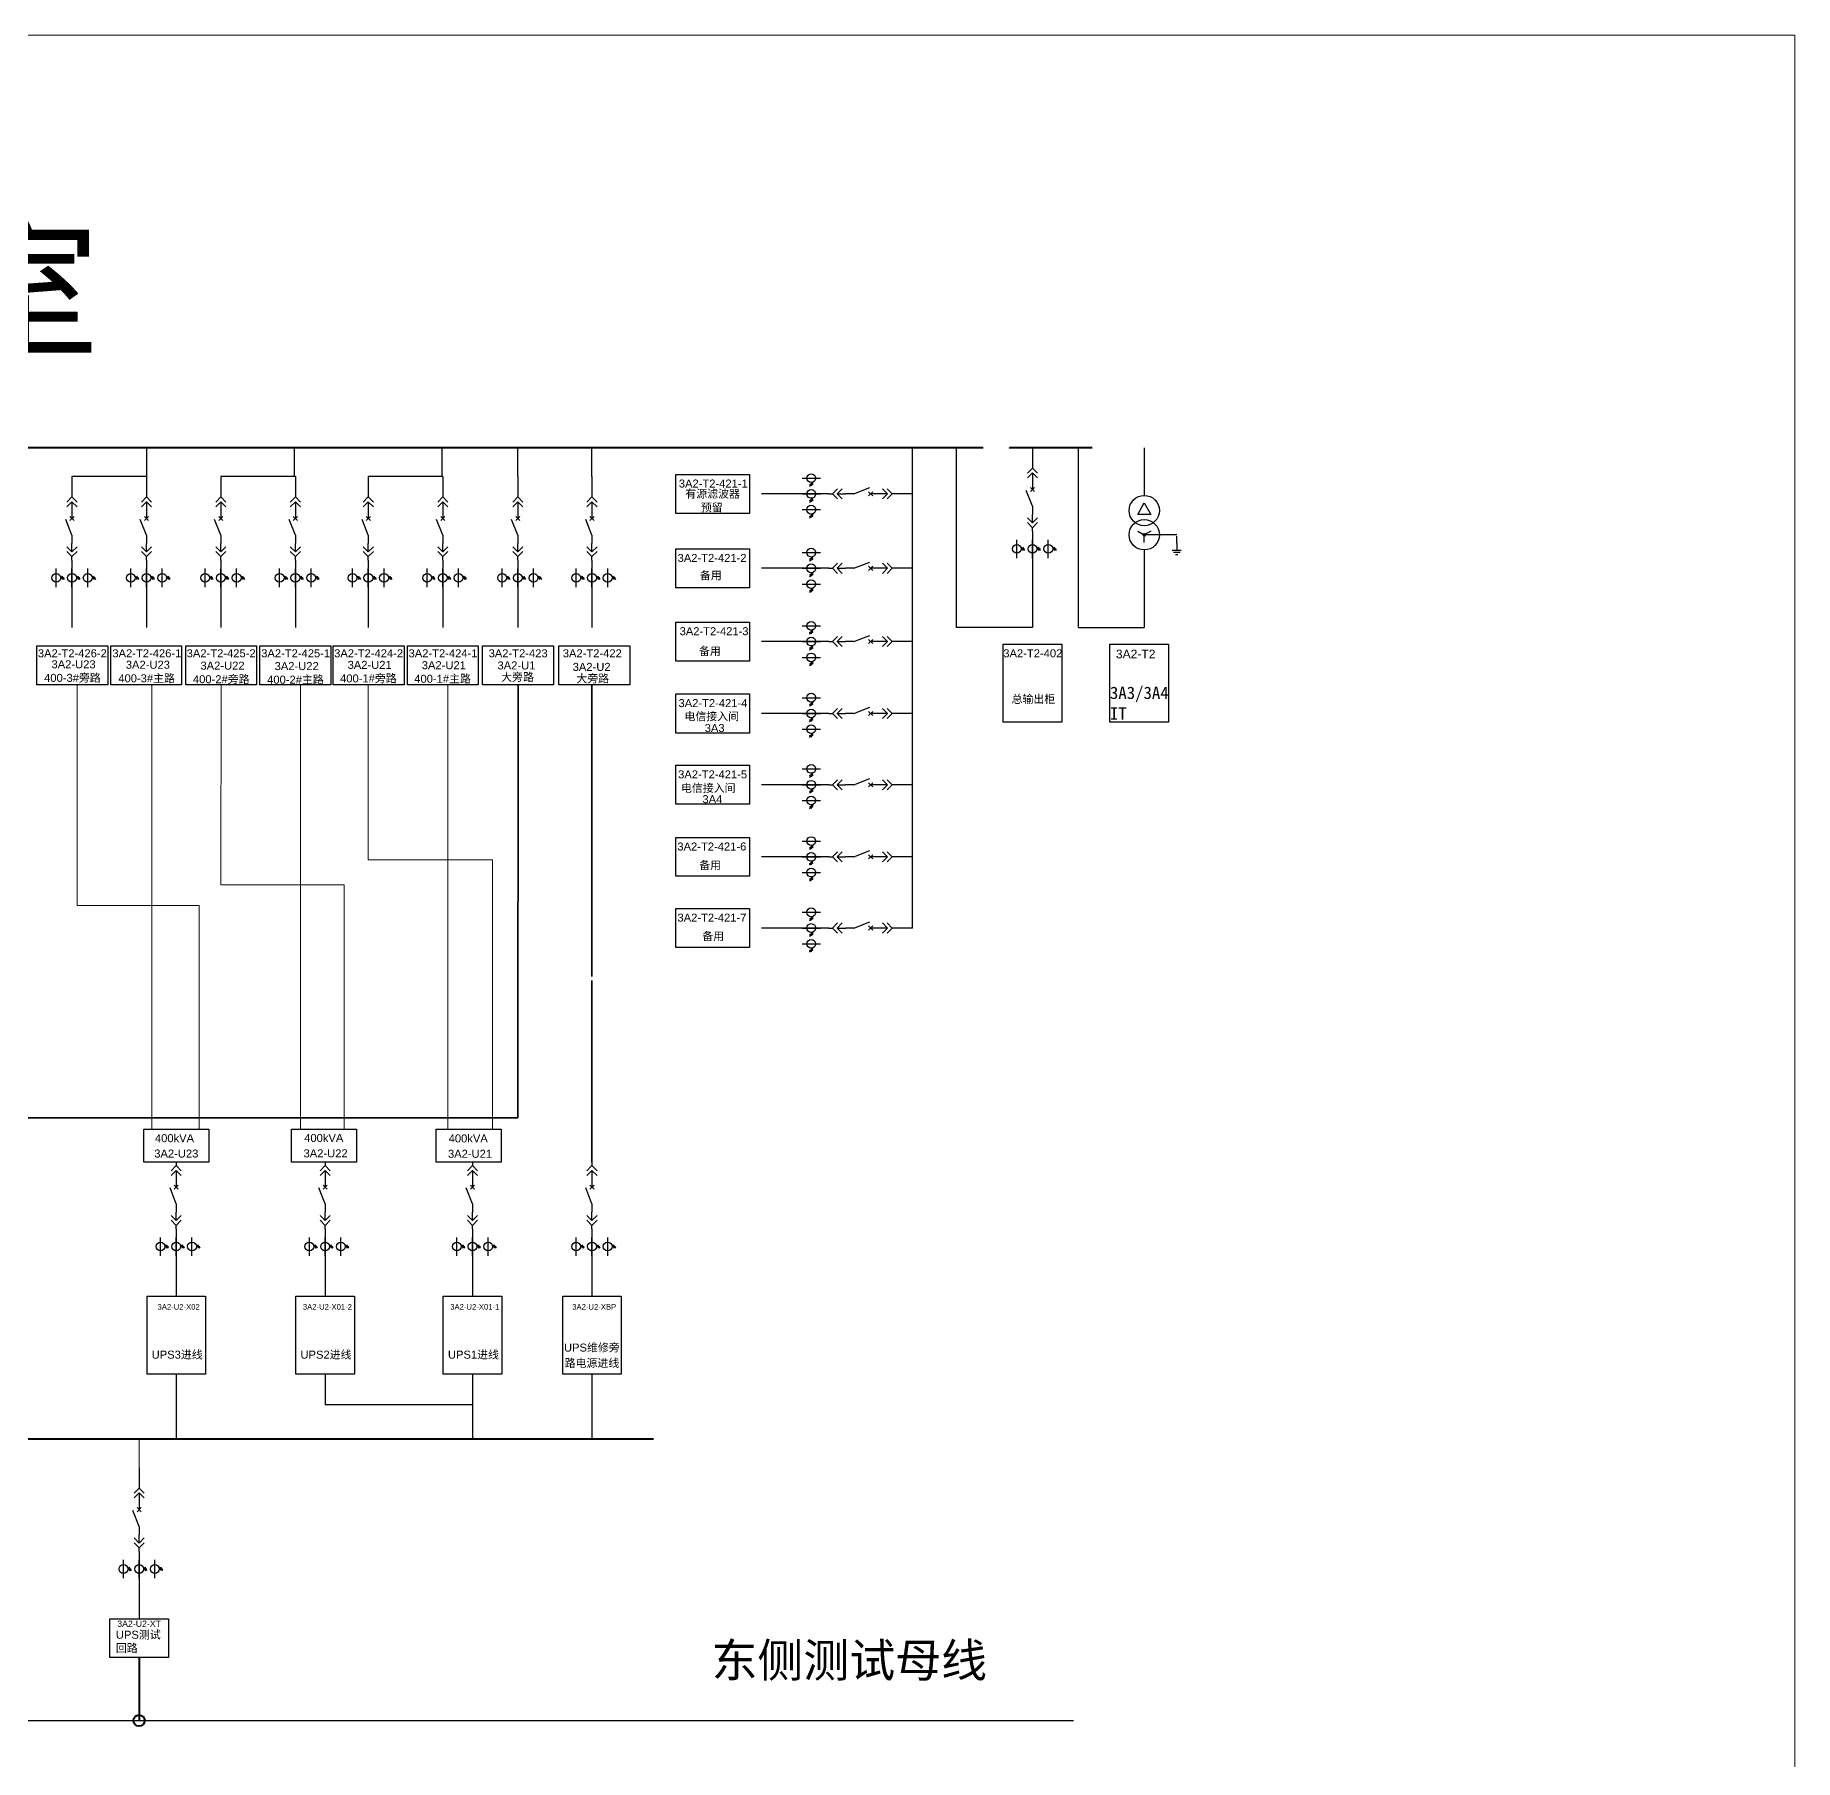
# Model space of a CAD drawing. Header units: millimetres. Extents: x 16 to 366, y 13 to 312.
# Drawn here: x 208.9 to 365.7, y 158.6 to 312.3 of the extents above; entities that cross this region are included whole.
import ezdxf
from ezdxf.enums import TextEntityAlignment as Align

# ---------------------------------------------------------------- set-up
doc = ezdxf.new("R2010")
doc.units = ezdxf.units.MM
doc.linetypes.add('CENTER', pattern=[2, 1.25, -0.25, 0.25, -0.25])
doc.linetypes.add('CONTINOUS', pattern=[0])
doc.styles.get("Standard").update_dxf_attribs({"font": 'arial.ttf'})

# ---------------------------------------------------------------- blocks, each defined once
blk = doc.blocks.new('DYDQAA05')
at = {"color": 0}
blk.add_lwpolyline([(0, 0), (0, -7)], dxfattribs=at)
blk = doc.blocks.new('DYDQAA03')
at = {"color": 0}
for points in [[(0, 0), (0, -1.5)], [(-2.12, -3.62), (0, -1.5)], [(-2.12, -5.62), (0, -3.5)], [(2.12, -3.62), (0, -1.5)], [(2.12, -5.62), (0, -3.5)], [(0, -3.5), (0, -7)]]:
    blk.add_lwpolyline(points, dxfattribs=at)
blk = doc.blocks.new('DYDQAA09')
at = {"color": 0}
blk.add_lwpolyline([(0, 0), (0, -3.5)], dxfattribs=at)
blk.add_lwpolyline([(0, 0), (0, -3.5)], dxfattribs=at)
blk.add_lwpolyline([(0, 0), (0, -3.5)], dxfattribs=at)
blk.add_lwpolyline([(0, 0), (0, -3.5)], dxfattribs=at)
blk.add_lwpolyline([(0, 0), (0, -3.5)], dxfattribs=at)
blk.add_lwpolyline([(0, 0), (0, -3.5)], dxfattribs=at)
blk.add_lwpolyline([(0, 0), (0, -3.5)], dxfattribs=at)
blk.add_lwpolyline([(0, 0), (0, -3.5)], dxfattribs=at)
blk.add_lwpolyline([(0, 0), (0, -3.5)], dxfattribs=at)
blk = doc.blocks.new('DYDQ0201')
at = {"color": 0}
for points in [[(0.86, -0.86), (-0.86, 0.86)], [(-0.86, -0.86), (0.86, 0.86)], [(0, -7), (-2.61, -0.37)]]:
    blk.add_lwpolyline(points, dxfattribs=at)
blk = doc.blocks.new('DYDQAA04')
at = {"color": 0}
for points in [[(0, -3.5), (0, 0)], [(-2.12, -1.38), (0, -3.5)], [(-2.12, -3.38), (0, -5.5)], [(2.12, -1.38), (0, -3.5)], [(2.12, -3.38), (0, -5.5)], [(0, -7), (0, -5.5)]]:
    blk.add_lwpolyline(points, dxfattribs=at)
blk = doc.blocks.new('A$C03DD39B5')
for p, q in [((417, 475), (283, 392)), ((417, 422), (283, 339)), ((350, 333), (350, 467))]:
    blk.add_line(p, q)
blk.add_lwpolyline([(700, 167), (0, 167)])
blk.add_circle((350, 167), 167)

msp = doc.modelspace()

# ---------------------------------------------------------------- linework, layer by layer
for p, q in [((218.86, 272.97, -2201.22), (218.86, 275.55, -817.94)), ((232.02, 272.97, -2201.22), (232.02, 275.55, -817.94)), ((245.17, 272.97, -2201.22), (245.17, 275.55, -817.94)), ((251.91, 272.97, -2201.22), (251.91, 275.55, -817.94)), ((258.52, 272.97, -2201.22), (258.52, 275.55, -817.94)), ((287.08, 232.74, -1383.38), (287.08, 275.55, 156.37)), ((291.01, 259.52, 156.37), (291.01, 275.55, 156.37)), ((301.87, 259.52, -1629.02), (301.87, 275.55, 156.37)), ((218.83, 272.97, -2201.22), (212.19, 272.97, -2201.22)), ((232.09, 272.97, -2201.22), (225.45, 272.97, -2201.22)), ((245.23, 272.97, -2201.22), (238.59, 272.97, -2201.22)), ((277.2, 271.44, 817.84), (273.63, 271.44, 817.84)), ((278.84, 271.44, 817.84), (277.2, 271.44, 817.84)), ((297.77, 267.31, 156.37), (297.77, 265.67, 156.37)), ((297.77, 265.67, 156.37), (297.77, 259.52, 156.37)), ((212.19, 264.73), (212.19, 263.09)), ((218.83, 264.73), (218.83, 263.09)), ((225.45, 264.73), (225.45, 263.09)), ((232.09, 264.73), (232.09, 263.09)), ((238.59, 264.73), (238.59, 263.09)), ((245.23, 264.73), (245.23, 263.09)), ((251.91, 264.73), (251.91, 263.09)), ((258.52, 264.73), (258.52, 263.09)), ((277.2, 264.8, 817.84), (273.63, 264.8, 817.84)), ((278.84, 264.8, 817.84), (277.2, 264.8, 817.84)), ((212.19, 263.09), (212.19, 259.52)), ((218.83, 263.09), (218.83, 259.52)), ((225.45, 263.09), (225.45, 259.52)), ((232.09, 263.09), (232.09, 259.52)), ((238.59, 263.09), (238.59, 259.52)), ((245.23, 263.09), (245.23, 259.52)), ((251.91, 263.09), (251.91, 259.52)), ((258.52, 263.09), (258.52, 259.52)), ((297.77, 259.52, 156.37), (291.01, 259.52, 156.37)), ((277.2, 258.27, 817.84), (273.63, 258.27, 817.84)), ((278.84, 258.27, 817.84), (277.2, 258.27, 817.84)), ((277.2, 251.86, 817.84), (273.63, 251.86, 817.84)), ((278.84, 251.86, 817.84), (277.2, 251.86, 817.84)), ((277.2, 245.51, 817.84), (273.63, 245.51, 817.84)), ((278.84, 245.51, 817.84), (277.2, 245.51, 817.84)), ((277.2, 239.08, 817.84), (273.63, 239.08, 817.84)), ((278.84, 239.08, 817.84), (277.2, 239.08, 817.84)), ((277.2, 232.74, 817.84), (273.63, 232.74, 817.84)), ((278.84, 232.74, 817.84), (277.2, 232.74, 817.84)), ((221.48, 205.13, 817.84), (221.48, 203.49, 817.84)), ((234.74, 205.13, 817.84), (234.74, 203.49, 817.84)), ((247.88, 205.13, 817.84), (247.88, 203.49, 817.84)), ((258.52, 205.13, 1383.28), (258.52, 203.49, 1383.28)), ((221.48, 203.49, 817.84), (221.48, 199.93, 817.84)), ((234.74, 203.49, 817.84), (234.74, 199.93, 817.84)), ((247.88, 203.49, 817.84), (247.88, 199.93, 817.84)), ((258.52, 203.49, 1383.28), (258.52, 199.93, 1383.28)), ((221.48, 192.97, 817.84), (221.48, 187.25, 817.84)), ((234.74, 192.97, 817.84), (234.74, 190.23, 817.84)), ((247.88, 192.97, 817.84), (247.88, 187.25, 817.84)), ((258.52, 192.97, 1383.28), (258.52, 187.25, 1383.28)), ((247.88, 190.23, 817.84), (234.74, 190.23, 817.84)), ((218.17, 176.39, 3710.71), (218.17, 174.75, 3710.71)), ((218.17, 174.75, 3710.71), (218.17, 171.18, 3710.71))]:
    msp.add_line(p, q)
at = {"color": 0}
for p, q in [((307.73, 275.55, 2981.92), (307.73, 271.3, -1629.02)), ((307.15, 269.61, -1629.02), (307.73, 270.63, -1629.02)), ((307.15, 269.61, -1629.02), (307.73, 270.63, -1629.02)), ((307.73, 270.63, -1629.02), (308.32, 269.61, -1629.02)), ((308.32, 269.61, -1629.02), (307.15, 269.61, -1629.02)), ((307.15, 268.12, -1629.02), (307.73, 267.79, -1629.02)), ((308.32, 268.12, -1629.02), (307.73, 267.79, -1629.02)), ((307.72, 267.89, -1629.02), (307.63, 267.8, -1629.02)), ((307.77, 267.88, -1629.02), (307.64, 267.75, -1629.02)), ((307.69, 267.88, -1629.02), (307.64, 267.83, -1629.02)), ((307.78, 267.87, -1629.02), (307.64, 267.74, -1629.02)), ((307.81, 267.85, -1629.02), (307.67, 267.71, -1629.02)), ((307.82, 267.84, -1629.02), (307.68, 267.7, -1629.02)), ((307.83, 267.8, -1629.02), (307.71, 267.69, -1629.02)), ((307.73, 267.11, -1629.02), (307.73, 267.79, -1629.02)), ((310.62, 267.79, -1629.02), (307.73, 267.79, -1629.02)), ((307.83, 267.78, -1629.02), (307.74, 267.68, -1629.02)), ((307.73, 266.43, -1629.02), (307.73, 259.52, -1629.02)), ((310.21, 266.43, -1629.02), (311.03, 266.43, -1629.02)), ((310.32, 266.23, -1629.02), (310.93, 266.23, -1629.02)), ((310.52, 266.03, -1629.02), (310.72, 266.03, -1629.02)), ((301.87, 259.52, -1629.02), (307.73, 259.52, -1629.02))]:
    msp.add_line(p, q, dxfattribs=at)
at = {"color": 0, "linetype": 'CENTER', "ltscale": 0.5}
msp.add_line((310.62, 267.04, -1629.02), (310.62, 267.79, -1629.02), dxfattribs=at)
at = {"color": 3, "lineweight": 20}
for p, q in [((212.66, 254.42, -1383.38), (212.66, 234.74, -817.94)), ((225.48, 254.42, -1383.38), (225.45, 236.6, -817.94)), ((238.59, 254.42, -1383.38), (238.59, 238.81, -817.94)), ((238.59, 238.81, -817.94), (249.65, 238.81, -817.94)), ((249.65, 238.81, -817.94), (249.65, 214.81, -1383.38)), ((225.45, 236.6, -817.94), (236.45, 236.6, -817.94)), ((236.45, 236.6, -817.94), (236.45, 214.81, -1383.38)), ((212.66, 234.74, -817.94), (223.53, 234.74, -817.94)), ((223.53, 234.74, -817.94), (223.53, 214.81, -1383.38))]:
    msp.add_line(p, q, dxfattribs=at)
at = {"color": 6, "lineweight": 20}
for p, q in [((219.29, 214.81, -1383.38), (219.29, 254.42, -1383.38)), ((232.55, 214.81, -1383.38), (232.55, 254.42, -1383.38)), ((245.69, 214.81, -1383.38), (245.69, 254.42, -1383.38))]:
    msp.add_line(p, q, dxfattribs=at)
at = {"color": 5, "lineweight": 35}
for p, q in [((251.93, 254.42, -1383.38), (251.91, 215.83, -3019.16)), ((258.52, 254.42, -1383.38), (258.52, 228.43, -817.94)), ((258.52, 228.05, -817.94), (258.52, 211.88, -817.94)), ((251.91, 215.83, -3019.16), (134.28, 215.83, -3019.16))]:
    msp.add_line(p, q, dxfattribs=at)
at = {"color": 1, "lineweight": 40}
msp.add_line((183.91, 187.21, 2892.76), (264, 187.21, 2892.76), dxfattribs=at)
at = {"color": 0, "lineweight": 20}
msp.add_line((218.17, 184.63, 1509.48), (218.17, 187.21, 2892.76), dxfattribs=at)
at = {"color": 6, "lineweight": 40}
msp.add_line((218.17, 167.71, 3678.2), (218.17, 162.1, 1603.27), dxfattribs=at)
at = {"color": 6, "lineweight": 30}
for p, q in [((113.92, 162.1, 1603.27), (225.99, 162.1, 1603.27)), ((225.99, 162.1, 1603.27), (301.43, 162.1, 1603.27))]:
    msp.add_line(p, q, dxfattribs=at)
at = {"color": 1, "lineweight": 13, "ltscale": 0.001071}
msp.add_lwpolyline([(16.36, 312.32), (365.69, 312.32), (365.69, 12.57), (16.36, 12.57)], close=True, dxfattribs=at)
at = {"color": 1, "lineweight": 40, "ltscale": 100, "elevation": 156.37}
for points in [[(293.38, 275.55), (174.89, 275.55), (174.89, 275.55)], [(303.08, 275.55), (295.71, 275.55), (295.71, 275.55)]]:
    msp.add_lwpolyline(points, dxfattribs=at)
for points, elevation in [([(265.98, 273.17), (272.57, 273.17), (272.57, 269.7), (265.98, 269.7)], 817.84), ([(265.98, 266.53), (272.57, 266.53), (272.57, 263.06), (265.98, 263.06)], 817.84), ([(265.98, 260), (272.57, 260), (272.57, 256.53), (265.98, 256.53)], 817.84), ([(209.05, 257.9), (215.37, 257.9), (215.37, 254.42), (209.05, 254.42)], -1383.38), ([(215.64, 257.9), (221.95, 257.9), (221.95, 254.42), (215.64, 254.42)], -1383.38), ([(222.32, 257.9), (228.63, 257.9), (228.63, 254.42), (222.32, 254.42)], -1383.38), ([(228.92, 257.9), (235.24, 257.9), (235.24, 254.42), (228.92, 254.42)], -1383.38), ([(235.47, 257.9), (241.78, 257.9), (241.78, 254.42), (235.47, 254.42)], -1383.38), ([(242.07, 257.9), (248.39, 257.9), (248.39, 254.42), (242.07, 254.42)], -1383.38), ([(248.77, 257.9), (255.09, 257.9), (255.09, 254.42), (248.77, 254.42)], -1383.38), ([(255.58, 257.9), (261.9, 257.9), (261.9, 254.42), (255.58, 254.42)], -1383.38), ([(295.17, 258.04), (300.38, 258.04), (300.38, 251.08), (295.17, 251.08)], -661.57), ([(304.67, 258.04), (309.88, 258.04), (309.88, 251.08), (304.67, 251.08)], -89.32), ([(265.98, 253.6), (272.57, 253.6), (272.57, 250.12), (265.98, 250.12)], 817.84), ([(265.98, 247.25), (272.57, 247.25), (272.57, 243.77), (265.98, 243.77)], 817.84), ([(265.98, 240.82), (272.57, 240.82), (272.57, 237.35), (265.98, 237.35)], 817.84), ([(265.98, 234.47), (272.57, 234.47), (272.57, 231), (265.98, 231)], 817.84), ([(218.58, 214.81), (224.38, 214.81), (224.38, 211.88), (218.58, 211.88)], -1383.38), ([(231.75, 214.81), (237.55, 214.81), (237.55, 211.88), (231.75, 211.88)], -1383.38), ([(244.64, 214.81), (250.44, 214.81), (250.44, 211.88), (244.64, 211.88)], -1383.38), ([(218.88, 199.93), (224.08, 199.93), (224.08, 192.97), (218.88, 192.97)], 817.84), ([(232.14, 199.93), (237.35, 199.93), (237.35, 192.97), (232.14, 192.97)], 817.84), ([(245.27, 199.93), (250.48, 199.93), (250.48, 192.97), (245.27, 192.97)], 817.84), ([(255.91, 199.93), (261.12, 199.93), (261.12, 192.97), (255.91, 192.97)], 1383.28)]:
    msp.add_lwpolyline(points, close=True, dxfattribs=dict(elevation=elevation))
at = {"color": 0, "elevation": -1629.02}
msp.add_lwpolyline([(310.62, 267.04), (310.62, 266.43)], dxfattribs=at)
at = {"color": 1, "elevation": 3678.2}
msp.add_lwpolyline([(215.57, 171.18), (220.78, 171.18), (220.78, 167.71), (215.57, 167.71)], close=True, dxfattribs=at)
at = {"color": 0, "linetype": 'CONTINOUS'}
for centre in [(307.73, 269.95, -1629.02), (307.73, 267.79, -1629.02)]:
    msp.add_circle(centre, 1.35, dxfattribs=at)
at = {"color": 0}
msp.add_circle((307.73, 267.79, -1629.02), 0.101, dxfattribs=at)
at = {"color": 6, "lineweight": 40}
msp.add_circle((218.17, 162.1, 1603.27), 0.5, dxfattribs=at)

# ---------------------------------------------------------------- block references
at = {"xscale": 0.2128962921302706, "yscale": 0.2128962921302706, "zscale": 0.2128962921302706}
for name, p in [('DYDQAA05', (297.77, 275.55, -2044.85)), ('DYDQAA05', (212.19, 272.97, -2201.22)), ('DYDQAA05', (218.83, 272.97, -2201.22)), ('DYDQAA05', (225.45, 272.97, -2201.22)), ('DYDQAA05', (232.09, 272.97, -2201.22)), ('DYDQAA05', (238.59, 272.97, -2201.22)), ('DYDQAA05', (245.23, 272.97, -2201.22)), ('DYDQAA05', (251.91, 272.97, -2201.22)), ('DYDQAA05', (258.52, 272.97, -2201.22)), ('DYDQAA03', (297.77, 274.06, -2044.85)), ('DYDQAA03', (212.19, 271.48, -2201.22)), ('DYDQAA03', (218.83, 271.48, -2201.22)), ('DYDQAA03', (225.45, 271.48, -2201.22)), ('DYDQAA03', (232.09, 271.48, -2201.22)), ('DYDQAA03', (238.59, 271.48, -2201.22)), ('DYDQAA03', (245.23, 271.48, -2201.22)), ('DYDQAA03', (251.91, 271.48, -2201.22)), ('DYDQAA03', (258.52, 271.48, -2201.22)), ('DYDQ0201', (297.77, 271.82, -2044.85)), ('DYDQAA09', (297.77, 272.57, -2044.85)), ('DYDQAA09', (212.19, 269.99, -2201.22)), ('DYDQAA09', (218.83, 269.99, -2201.22)), ('DYDQAA09', (225.45, 269.99, -2201.22)), ('DYDQAA09', (232.09, 269.99, -2201.22)), ('DYDQAA09', (238.59, 269.99, -2201.22)), ('DYDQAA09', (245.23, 269.99, -2201.22)), ('DYDQAA09', (251.91, 269.99, -2201.22)), ('DYDQAA09', (258.52, 269.99, -2201.22)), ('DYDQAA09', (297.77, 270.33, -2044.85)), ('DYDQ0201', (212.19, 269.24, -2201.22)), ('DYDQ0201', (218.83, 269.24, -2201.22)), ('DYDQ0201', (225.45, 269.24, -2201.22)), ('DYDQ0201', (232.09, 269.24, -2201.22)), ('DYDQ0201', (238.59, 269.24, -2201.22)), ('DYDQ0201', (245.23, 269.24, -2201.22)), ('DYDQ0201', (251.91, 269.24, -2201.22)), ('DYDQ0201', (258.52, 269.24, -2201.22)), ('DYDQAA04', (297.77, 269.59, -2044.85)), ('DYDQAA04', (212.19, 267.01, -2201.22)), ('DYDQAA09', (212.19, 267.75, -2201.22)), ('DYDQAA04', (218.83, 267.01, -2201.22)), ('DYDQAA09', (218.83, 267.75, -2201.22)), ('DYDQAA04', (225.45, 267.01, -2201.22)), ('DYDQAA09', (225.45, 267.75, -2201.22)), ('DYDQAA04', (232.09, 267.01, -2201.22)), ('DYDQAA09', (232.09, 267.75, -2201.22)), ('DYDQAA04', (238.59, 267.01, -2201.22)), ('DYDQAA09', (238.59, 267.75, -2201.22)), ('DYDQAA04', (245.23, 267.01, -2201.22)), ('DYDQAA09', (245.23, 267.75, -2201.22)), ('DYDQAA04', (251.91, 267.01, -2201.22)), ('DYDQAA09', (251.91, 267.75, -2201.22)), ('DYDQAA04', (258.52, 267.01, -2201.22)), ('DYDQAA09', (258.52, 267.75, -2201.22)), ('DYDQAA09', (297.77, 268.1, -2044.85)), ('DYDQAA09', (212.19, 265.52, -2201.22)), ('DYDQAA09', (218.83, 265.52, -2201.22)), ('DYDQAA09', (225.45, 265.52, -2201.22)), ('DYDQAA09', (232.09, 265.52, -2201.22)), ('DYDQAA09', (238.59, 265.52, -2201.22)), ('DYDQAA09', (245.23, 265.52, -2201.22)), ('DYDQAA09', (251.91, 265.52, -2201.22)), ('DYDQAA09', (258.52, 265.52, -2201.22)), ('DYDQAA03', (221.48, 211.88, -1383.38)), ('DYDQAA03', (234.74, 211.88, -1383.38)), ('DYDQAA03', (247.88, 211.88, -1383.38)), ('DYDQAA03', (258.52, 211.88, -817.94)), ('DYDQAA09', (221.48, 210.39, -1383.38)), ('DYDQAA09', (234.74, 210.39, -1383.38)), ('DYDQAA09', (247.88, 210.39, -1383.38)), ('DYDQAA09', (258.52, 210.39, -817.94)), ('DYDQ0201', (221.48, 209.65, -1383.38)), ('DYDQ0201', (234.74, 209.65, -1383.38)), ('DYDQ0201', (247.88, 209.65, -1383.38)), ('DYDQ0201', (258.52, 209.65, -817.94)), ('DYDQAA04', (221.48, 207.41, -1383.38)), ('DYDQAA09', (221.48, 208.15, -1383.38)), ('DYDQAA04', (234.74, 207.41, -1383.38)), ('DYDQAA09', (234.74, 208.15, -1383.38)), ('DYDQAA04', (247.88, 207.41, -1383.38)), ('DYDQAA09', (247.88, 208.15, -1383.38)), ('DYDQAA04', (258.52, 207.41, -817.94)), ('DYDQAA09', (258.52, 208.15, -817.94)), ('DYDQAA09', (221.48, 205.92, -1383.38)), ('DYDQAA09', (234.74, 205.92, -1383.38)), ('DYDQAA09', (247.88, 205.92, -1383.38)), ('DYDQAA09', (258.52, 205.92, -817.94)), ('DYDQAA03', (218.17, 183.14, 1509.48)), ('DYDQ0201', (218.17, 180.9, 1509.48)), ('DYDQAA09', (218.17, 181.65, 1509.48)), ('DYDQAA09', (218.17, 179.41, 1509.48)), ('DYDQAA04', (218.17, 178.67, 1509.48)), ('DYDQAA09', (218.17, 177.18, 1509.48))]:
    msp.add_blockref(name, p, dxfattribs=at)
at = {"linetype": 'Continuous', "xscale": 0.00233888397733859, "yscale": 0.00233888397733859, "zscale": 0.00233888397733859}
for p, rotation in [((278.88, 273.23, 817.84), 180), ((278.88, 271.82, 817.84), 180), ((278.88, 270.42, 817.84), 180), ((278.88, 266.59, 817.84), 180), ((295.98, 267.35, 156.37), 270), ((297.38, 267.35, 156.37), 270), ((298.79, 267.35, 156.37), 270), ((278.88, 265.19, 817.84), 180), ((210.4, 264.77), 270), ((211.8, 264.77), 270), ((213.2, 264.77), 270), ((217.04, 264.77), 270), ((218.44, 264.77), 270), ((219.84, 264.77), 270), ((223.66, 264.77), 270), ((225.06, 264.77), 270), ((226.47, 264.77), 270), ((230.3, 264.77), 270), ((231.7, 264.77), 270), ((233.11, 264.77), 270), ((236.8, 264.77), 270), ((238.2, 264.77), 270), ((239.6, 264.77), 270), ((243.44, 264.77), 270), ((244.84, 264.77), 270), ((246.24, 264.77), 270), ((250.12, 264.77), 270), ((251.52, 264.77), 270), ((252.93, 264.77), 270), ((256.73, 264.77), 270), ((258.13, 264.77), 270), ((259.53, 264.77), 270), ((278.88, 263.78, 817.84), 180), ((278.88, 260.06, 817.84), 180), ((278.88, 258.66, 817.84), 180), ((278.88, 257.25, 817.84), 180), ((278.88, 253.66, 817.84), 180), ((278.88, 252.25, 817.84), 180), ((278.88, 250.85, 817.84), 180), ((278.88, 247.31, 817.84), 180), ((278.88, 245.9, 817.84), 180), ((278.88, 244.5, 817.84), 180), ((278.88, 240.88, 817.84), 180), ((278.88, 239.47, 817.84), 180), ((278.88, 238.07, 817.84), 180), ((278.88, 234.53, 817.84), 180), ((278.88, 233.13, 817.84), 180), ((278.88, 231.72, 817.84), 180), ((219.69, 205.17, 817.84), 270), ((221.09, 205.17, 817.84), 270), ((222.49, 205.17, 817.84), 270), ((232.95, 205.17, 817.84), 270), ((234.35, 205.17, 817.84), 270), ((235.76, 205.17, 817.84), 270), ((246.09, 205.17, 817.84), 270), ((247.49, 205.17, 817.84), 270), ((248.89, 205.17, 817.84), 270), ((256.72, 205.17, 1383.28), 270), ((258.13, 205.17, 1383.28), 270), ((259.53, 205.17, 1383.28), 270), ((216.38, 176.43, 3710.71), 270), ((217.78, 176.43, 3710.71), 270), ((219.18, 176.43, 3710.71), 270)]:
    msp.add_blockref('A$C03DD39B5', p, dxfattribs=dict(at, rotation=rotation))
at = {"xscale": 0.2128962921302706, "yscale": 0.2128962921302706, "zscale": 0.2128962921302706, "rotation": 270}
for name, p in [('DYDQAA09', (279.63, 271.44, -1383.38)), ('DYDQAA04', (281.12, 271.44, -1383.38)), ('DYDQAA09', (281.86, 271.44, -1383.38)), ('DYDQ0201', (283.35, 271.44, -1383.38)), ('DYDQAA09', (284.1, 271.44, -1383.38)), ('DYDQAA03', (285.59, 271.44, -1383.38)), ('DYDQAA05', (287.08, 271.44, -1383.38)), ('DYDQAA04', (281.12, 264.8, -1383.38)), ('DYDQ0201', (283.35, 264.8, -1383.38)), ('DYDQAA03', (285.59, 264.8, -1383.38)), ('DYDQAA09', (279.63, 264.8, -1383.38)), ('DYDQAA09', (281.86, 264.8, -1383.38)), ('DYDQAA09', (284.1, 264.8, -1383.38)), ('DYDQAA05', (287.08, 264.8, -1383.38)), ('DYDQAA04', (281.12, 258.27, -1383.38)), ('DYDQ0201', (283.35, 258.27, -1383.38)), ('DYDQAA03', (285.59, 258.27, -1383.38)), ('DYDQAA09', (279.63, 258.27, -1383.38)), ('DYDQAA09', (281.86, 258.27, -1383.38)), ('DYDQAA09', (284.1, 258.27, -1383.38)), ('DYDQAA05', (287.08, 258.27, -1383.38)), ('DYDQAA09', (279.63, 251.86, -1383.38)), ('DYDQAA04', (281.12, 251.86, -1383.38)), ('DYDQAA09', (281.86, 251.86, -1383.38)), ('DYDQ0201', (283.35, 251.86, -1383.38)), ('DYDQAA09', (284.1, 251.86, -1383.38)), ('DYDQAA03', (285.59, 251.86, -1383.38)), ('DYDQAA05', (287.08, 251.86, -1383.38)), ('DYDQAA09', (279.63, 245.51, -1383.38)), ('DYDQAA04', (281.12, 245.51, -1383.38)), ('DYDQAA09', (281.86, 245.51, -1383.38)), ('DYDQ0201', (283.35, 245.51, -1383.38)), ('DYDQAA09', (284.1, 245.51, -1383.38)), ('DYDQAA03', (285.59, 245.51, -1383.38)), ('DYDQAA05', (287.08, 245.51, -1383.38)), ('DYDQAA09', (279.63, 239.08, -1383.38)), ('DYDQAA04', (281.12, 239.08, -1383.38)), ('DYDQAA09', (281.86, 239.08, -1383.38)), ('DYDQ0201', (283.35, 239.08, -1383.38)), ('DYDQAA09', (284.1, 239.08, -1383.38)), ('DYDQAA03', (285.59, 239.08, -1383.38)), ('DYDQAA05', (287.08, 239.08, -1383.38)), ('DYDQAA09', (279.63, 232.74, -1383.38)), ('DYDQAA04', (281.12, 232.74, -1383.38)), ('DYDQAA09', (281.86, 232.74, -1383.38)), ('DYDQ0201', (283.35, 232.74, -1383.38)), ('DYDQAA09', (284.1, 232.74, -1383.38)), ('DYDQAA03', (285.59, 232.74, -1383.38)), ('DYDQAA05', (287.08, 232.74, -1383.38))]:
    msp.add_blockref(name, p, dxfattribs=at)
at = {"color": 0, "xscale": 0.2128962921302706, "yscale": 0.2128962921302706, "zscale": 0.2128962921302706}
msp.add_blockref('DYDQAA05', (218.17, 184.63, 1509.48), dxfattribs=at)

# ---------------------------------------------------------------- texts
at = {"lineweight": 0}
for s, height, p in [('3A2-T2-421-1', 0.7128, (269.33, 272, -565.44)), ('有源滤波器', 0.713, (269.27, 271.09, -186.64)), ('预留', 0.713, (269.19, 269.86, -60.34)), ('3A2-T2-421-2', 0.7128, (269.22, 265.37, -1130.88)), ('备用', 0.713, (269.11, 263.81, -1130.88)), ('3A2-T2-421-3', 0.7128, (269.4, 258.84, -1130.88)), ('3A2-T2-426-2', 0.7128, (212.22, 256.87, -2201.22)), ('3A2-T2-426-1', 0.7128, (218.86, 256.87, -2201.22)), ('3A2-T2-425-2', 0.7128, (225.48, 256.87, -2201.22)), ('3A2-T2-425-1', 0.7128, (232.12, 256.87, -2201.22)), ('3A2-T2-424-2', 0.7128, (238.62, 256.87, -2201.22)), ('3A2-T2-424-1', 0.7128, (245.25, 256.87, -2201.22)), ('3A2-T2-423', 0.713, (251.94, 256.87, -2201.22)), ('3A2-T2-422', 0.713, (258.55, 256.87, -2201.22)), ('备用', 0.713, (269.03, 257.06, -1130.88)), ('3A2-T2-402', 0.713, (297.8, 256.87, -2044.85)), ('3A2-U23', 0.713, (212.33, 255.89, 4643.43)), ('3A2-U23', 0.713, (218.95, 255.85, 4643.43)), ('3A2-U22', 0.713, (225.6, 255.77, 4643.43)), ('3A2-U22', 0.713, (232.21, 255.73, 4643.43)), ('3A2-U21', 0.713, (238.71, 255.84, 4643.43)), ('3A2-U21', 0.713, (245.32, 255.81, 4643.43)), ('3A2-U1', 0.713, (251.79, 255.79)), ('大旁路', 0.713, (251.89, 254.75, -2201.22)), ('3A2-U2', 0.713, (258.49, 255.66)), ('400-3#旁路', 0.713, (212.23, 254.68, 4643.43)), ('400-3#主路', 0.713, (218.84, 254.64, 4643.43)), ('400-2#旁路', 0.713, (225.49, 254.56, 4643.43)), ('400-2#主路', 0.713, (232.1, 254.52, 4643.43)), ('400-1#旁路', 0.713, (238.6, 254.63, 4643.43)), ('400-1#主路', 0.713, (245.21, 254.6, 4643.43)), ('大旁路', 0.713, (258.59, 254.62, -2201.22)), ('3A2-T2-421-4', 0.7128, (269.3, 252.43, -1130.88)), ('总输出柜', 0.713, (297.85, 252.79, -2044.85)), ('电信接入间', 0.713, (269.19, 251.25, 4089.51)), ('3A3', 0.713, (269.45, 250.21, 4215.81)), ('3A2-T2-421-5', 0.7128, (269.27, 246.08, -1130.88)), ('电信接入间', 0.713, (268.88, 244.86, 4089.51)), ('3A4', 0.713, (269.25, 243.87, 4215.81)), ('3A2-T2-421-6', 0.7128, (269.2, 239.65, -1130.88)), ('备用', 0.713, (269.05, 237.98, -1130.88)), ('3A2-T2-421-7', 0.7128, (269.21, 233.31, -1130.88)), ('备用', 0.713, (269.32, 231.65, -1130.88)), ('3A2-U2-X02', 0.49, (221.69, 198.73, 3019.07)), ('3A2-U2-X01-2', 0.4901, (234.95, 198.73, 3019.07)), ('3A2-U2-X01-1', 0.4901, (248.08, 198.73, 3019.07)), ('3A2-U2-XBP', 0.49, (258.72, 198.73, 3584.5)), ('UPS3进线', 0.713, (221.56, 194.36, -312.89)), ('UPS2进线', 0.713, (234.82, 194.36, -312.89)), ('UPS1进线', 0.713, (247.96, 194.36, -312.89)), ('UPS维修旁', 0.713, (258.51, 194.99, -1948.67)), ('路电源进线', 0.713, (258.52, 193.61, -1948.67))]:
    msp.add_text(s, height=height, dxfattribs=at).set_placement(p, align=Align.CENTER)
at = {"lineweight": 0, "ltscale": 100}
for s, p in [('400kVA ', (219.58, 214.01, 468.95)), ('400kVA ', (232.88, 214.03, 468.95)), ('400kVA ', (245.75, 213.99, 468.95)), ('3A2-U23', (219.52, 212.64, 59.98)), ('3A2-U22', (232.82, 212.66, 59.98)), ('3A2-U21', (245.69, 212.62, 59.98))]:
    msp.add_text(s, height=0.713, dxfattribs=at).set_placement(p, align=Align.MIDDLE_LEFT)
at = {"color": 0, "insert": (148.88, 294.74, 3019.16), "char_height": 10, "width": 0.000000001, "attachment_point": 1}
msp.add_mtext('3A2{\\fSimSun|b0|i0|c134|p2;配电室}', dxfattribs=at)
for s, insert, char_height, width, attachment_point in [('3A2-T2', (305.2, 257.55, 3910.66), 0.77, 1.1343, 1), ('{\\fSimSun|b0|i0|c134|p2;3A3/3A4\\PIT}', (304.67, 252.79, -89.32), 1.1, 5.2091, 4)]:
    msp.add_mtext(s, dxfattribs=dict(insert=insert, char_height=char_height, width=width, attachment_point=attachment_point))
at = {"color": 1, "width": 5.2091}
for s, insert, char_height, attachment_point in [('3A2-U2-XT', (218.17, 170.73, 6571.06), 0.557, 5), ('UPS{\\fSimSun|b0|i0|c134|p2;测试\\P回路}', (216.1, 170.11, 3678.2), 0.7128, 1)]:
    msp.add_mtext(s, dxfattribs=dict(at, insert=insert, char_height=char_height, attachment_point=attachment_point))
at = {"color": 6, "insert": (269.17, 168.98, 45696.83), "char_height": 3, "width": 27.5001, "attachment_point": 1}
msp.add_mtext('{\\fSimSun|b0|i0|c134|p2;东侧测试母线}', dxfattribs=at)

doc.saveas('drawing.dxf')
